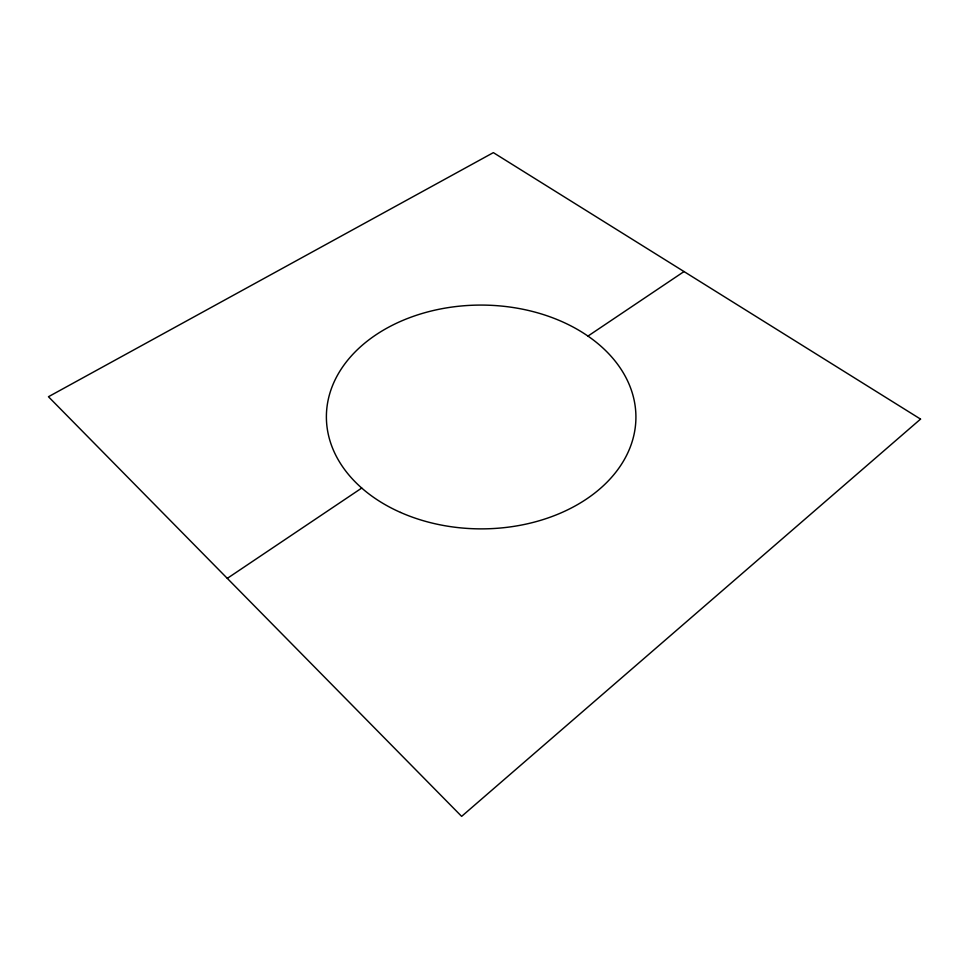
<?xml version="1.0" encoding="UTF-8"?>
<svg xmlns="http://www.w3.org/2000/svg" width="969" height="969" viewBox="0 0 969 969"><rect width="100%" height="100%" fill="white"/><g stroke="black" fill="none" stroke-linecap="round" stroke-linejoin="round"><path stroke-width="1.45" d="M227.291 578.372L361.728 488.061M587.953 336.098L684.017 271.562M920.55 419.105L461.632 816.37L48.45 396.733L493.354 152.63L920.55 419.105M400.548 512.431A154.761 111.895 0.1 0 0 635.87 419.807A154.761 111.895 0.1 0 0 407.016 318.692A154.761 111.895 0.1 0 0 400.548 512.431"/></g></svg>
